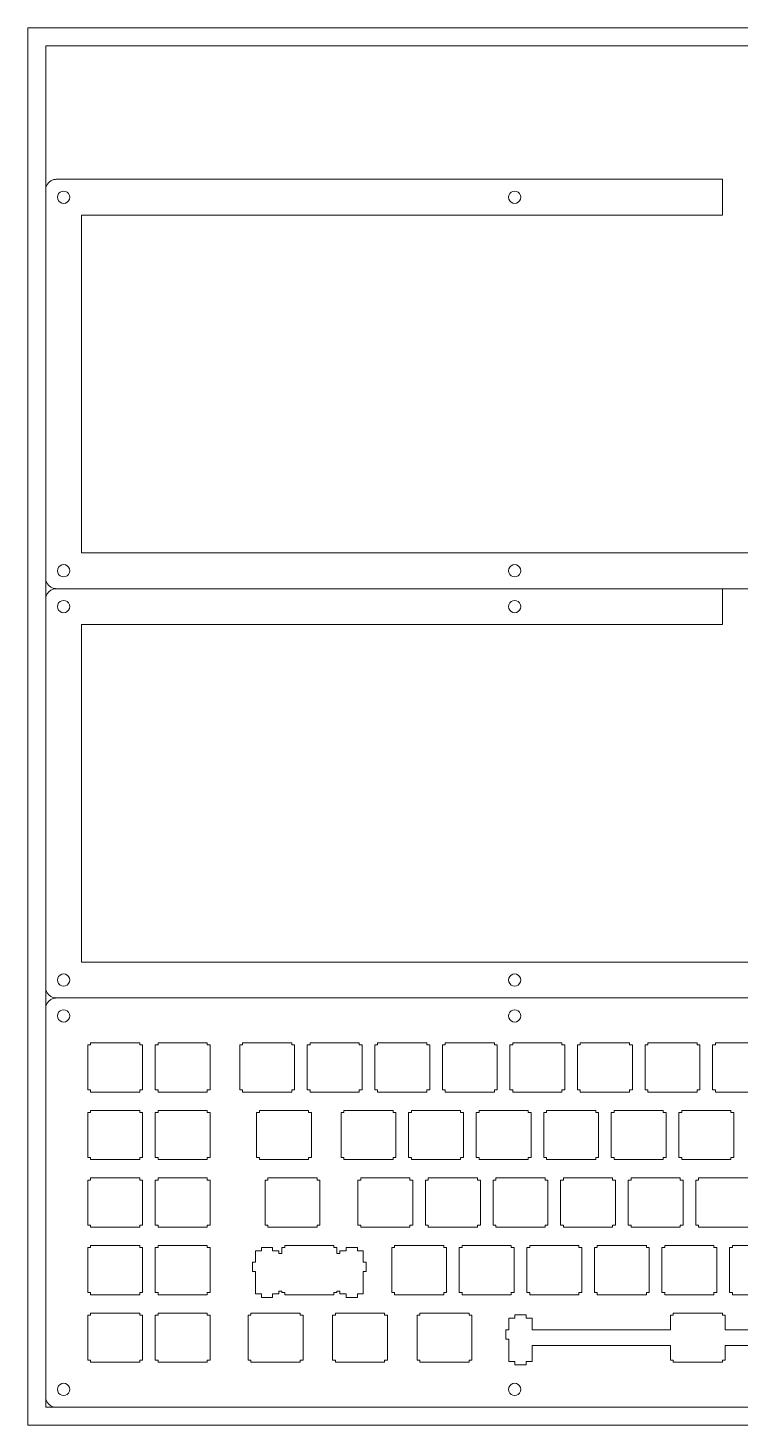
# Model space of a CAD drawing. Header units: millimetres. Extents: x -5 to 795, y -5 to 389.
# Drawn here: x -5 to 195.8, y -5 to 389 of the extents above; entities that cross this region are included whole.
import ezdxf

# ---------------------------------------------------------------- set-up
doc = ezdxf.new("R2010")
doc.units = ezdxf.units.MM
doc.header["$MEASUREMENT"] = 0
doc.layers.get('0').update_dxf_attribs({"color": 30, "lineweight": 0, "true_color": 0xf6921e})
doc.layers.add('Cutting lines', color=5, linetype='Continuous', lineweight=0, true_color=0x0000ff)

msp = doc.modelspace()

# ---------------------------------------------------------------- linework, layer by layer
at = {"lineweight": 0}
for points in [[(-5, -5), (795, -5), (795, 389), (-5, 389)], [(0, 0), (790, 0), (790, 384), (0, 384)]]:
    msp.add_lwpolyline(points, close=True, dxfattribs=at)
at = {"layer": 'Cutting lines'}
for p, q in [((0.01, 343.54), (0, 343.31)), ((0, 343.31), (0, 233.87)), ((0.04, 343.78), (0.01, 343.54)), ((0.08, 344.01), (0.04, 343.78)), ((0.15, 344.24), (0.08, 344.01)), ((0.23, 344.46), (0.15, 344.24)), ((0.33, 344.67), (0.23, 344.46)), ((0.44, 344.88), (0.33, 344.67)), ((0.57, 345.07), (0.44, 344.88)), ((0.72, 345.26), (0.57, 345.07)), ((0.88, 345.43), (0.72, 345.26)), ((1.05, 345.59), (0.88, 345.43)), ((1.24, 345.74), (1.05, 345.59)), ((1.43, 345.87), (1.24, 345.74)), ((1.64, 345.98), (1.43, 345.87)), ((1.85, 346.08), (1.64, 345.98)), ((2.07, 346.16), (1.85, 346.08)), ((2.3, 346.23), (2.07, 346.16)), ((2.53, 346.27), (2.3, 346.23)), ((2.77, 346.3), (2.53, 346.27)), ((3, 346.31), (2.77, 346.3)), ((190.89, 346.31), (3, 346.31)), ((4.04, 342.65), (4.53, 342.9)), ((4.53, 342.9), (5.06, 342.99)), ((5.06, 342.99), (5.6, 342.9)), ((5.6, 342.9), (6.08, 342.65)), ((131.22, 342.65), (131.7, 342.9)), ((131.7, 342.9), (132.24, 342.99)), ((132.24, 342.99), (132.78, 342.9)), ((132.78, 342.9), (133.26, 342.65)), ((190.89, 336.18), (190.89, 346.31)), ((3.33, 341.25), (3.41, 341.78)), ((3.41, 340.71), (3.33, 341.25)), ((3.41, 341.78), (3.66, 342.27)), ((3.66, 340.22), (3.41, 340.71)), ((3.66, 342.27), (4.04, 342.65)), ((4.04, 339.84), (3.66, 340.22)), ((4.53, 339.59), (4.04, 339.84)), ((5.06, 339.51), (4.53, 339.59)), ((5.6, 339.59), (5.06, 339.51)), ((6.08, 339.84), (5.6, 339.59)), ((6.08, 342.65), (6.47, 342.27)), ((6.47, 340.22), (6.08, 339.84)), ((6.47, 342.27), (6.72, 341.78)), ((6.72, 340.71), (6.47, 340.22)), ((6.72, 341.78), (6.8, 341.25)), ((6.8, 341.25), (6.72, 340.71)), ((130.5, 341.25), (130.59, 341.78)), ((130.59, 340.71), (130.5, 341.25)), ((130.59, 341.78), (130.84, 342.27)), ((130.84, 340.22), (130.59, 340.71)), ((130.84, 342.27), (131.22, 342.65)), ((131.22, 339.84), (130.84, 340.22)), ((131.7, 339.59), (131.22, 339.84)), ((132.24, 339.51), (131.7, 339.59)), ((132.78, 339.59), (132.24, 339.51)), ((133.26, 339.84), (132.78, 339.59)), ((133.26, 342.65), (133.65, 342.27)), ((133.65, 340.22), (133.26, 339.84)), ((133.65, 342.27), (133.89, 341.78)), ((133.89, 340.71), (133.65, 340.22)), ((133.89, 341.78), (133.98, 341.25)), ((133.98, 341.25), (133.89, 340.71)), ((10.12, 241), (10.12, 336.18)), ((10.12, 336.18), (190.89, 336.18)), ((381.54, 241), (10.12, 241)), ((3.33, 235.93), (3.41, 236.47)), ((3.41, 236.47), (3.66, 236.96)), ((3.66, 236.96), (4.04, 237.34)), ((4.04, 237.34), (4.53, 237.59)), ((4.53, 237.59), (5.06, 237.67)), ((5.06, 237.67), (5.6, 237.59)), ((5.6, 237.59), (6.08, 237.34)), ((6.08, 237.34), (6.47, 236.96)), ((6.47, 236.96), (6.72, 236.47)), ((6.72, 236.47), (6.8, 235.93)), ((130.5, 235.93), (130.59, 236.47)), ((130.59, 236.47), (130.84, 236.96)), ((130.84, 236.96), (131.22, 237.34)), ((131.22, 237.34), (131.7, 237.59)), ((131.7, 237.59), (132.24, 237.67)), ((132.24, 237.67), (132.78, 237.59)), ((132.78, 237.59), (133.26, 237.34)), ((133.26, 237.34), (133.65, 236.96)), ((133.65, 236.96), (133.89, 236.47)), ((133.89, 236.47), (133.98, 235.93)), ((0, 233.87), (0.01, 233.64)), ((0.01, 233.64), (0.04, 233.4)), ((0.04, 233.4), (0.08, 233.17)), ((0.08, 233.17), (0.15, 232.95)), ((0.15, 232.95), (0.23, 232.72)), ((0.23, 232.72), (0.33, 232.51)), ((0.33, 232.51), (0.44, 232.3)), ((3.41, 235.4), (3.33, 235.93)), ((3.66, 234.91), (3.41, 235.4)), ((4.04, 234.53), (3.66, 234.91)), ((4.53, 234.28), (4.04, 234.53)), ((5.06, 234.2), (4.53, 234.28)), ((5.6, 234.28), (5.06, 234.2)), ((6.08, 234.53), (5.6, 234.28)), ((6.47, 234.91), (6.08, 234.53)), ((6.72, 235.4), (6.47, 234.91)), ((6.8, 235.93), (6.72, 235.4)), ((130.59, 235.4), (130.5, 235.93)), ((130.84, 234.91), (130.59, 235.4)), ((131.22, 234.53), (130.84, 234.91)), ((131.7, 234.28), (131.22, 234.53)), ((132.24, 234.2), (131.7, 234.28)), ((132.78, 234.28), (132.24, 234.2)), ((133.26, 234.53), (132.78, 234.28)), ((133.65, 234.91), (133.26, 234.53)), ((133.89, 235.4), (133.65, 234.91)), ((133.98, 235.93), (133.89, 235.4)), ((0.08, 228.57), (0.04, 228.34)), ((0.15, 228.8), (0.08, 228.57)), ((0.23, 229.02), (0.15, 228.8)), ((0.33, 229.24), (0.23, 229.02)), ((0.44, 229.44), (0.33, 229.24)), ((0.44, 232.3), (0.57, 232.11)), ((0.57, 229.64), (0.44, 229.44)), ((0.57, 232.11), (0.72, 231.92)), ((0.72, 229.82), (0.57, 229.64)), ((0.72, 231.92), (0.88, 231.75)), ((0.88, 229.99), (0.72, 229.82)), ((0.88, 231.75), (1.05, 231.59)), ((1.05, 230.15), (0.88, 229.99)), ((1.05, 231.59), (1.24, 231.45)), ((1.24, 230.3), (1.05, 230.15)), ((1.24, 231.45), (1.43, 231.32)), ((1.43, 230.43), (1.24, 230.3)), ((1.43, 231.32), (1.64, 231.2)), ((1.64, 230.55), (1.43, 230.43)), ((1.64, 231.2), (1.85, 231.1)), ((1.85, 230.65), (1.64, 230.55)), ((1.85, 231.1), (2.07, 231.02)), ((2.07, 230.73), (1.85, 230.65)), ((2.07, 231.02), (2.3, 230.95)), ((2.3, 230.79), (2.07, 230.73)), ((2.3, 230.95), (2.53, 230.91)), ((2.53, 230.84), (2.3, 230.79)), ((2.53, 230.91), (2.77, 230.88)), ((2.77, 230.86), (2.53, 230.84)), ((2.77, 230.88), (3, 230.87)), ((3, 230.87), (2.77, 230.86)), ((3, 230.87), (388.66, 230.87)), ((190.89, 220.75), (190.89, 230.87)), ((0.01, 228.11), (0, 227.87)), ((0, 227.87), (0, 118.44)), ((0.04, 228.34), (0.01, 228.11)), ((3.33, 225.81), (3.41, 226.35)), ((3.41, 225.27), (3.33, 225.81)), ((3.41, 226.35), (3.66, 226.83)), ((3.66, 224.79), (3.41, 225.27)), ((3.66, 226.83), (4.04, 227.22)), ((4.04, 224.4), (3.66, 224.79)), ((4.04, 227.22), (4.53, 227.46)), ((4.53, 227.46), (5.06, 227.55)), ((5.06, 227.55), (5.6, 227.46)), ((5.6, 227.46), (6.08, 227.22)), ((6.08, 227.22), (6.47, 226.83)), ((6.47, 224.79), (6.08, 224.4)), ((6.47, 226.83), (6.72, 226.35)), ((6.72, 225.27), (6.47, 224.79)), ((6.72, 226.35), (6.8, 225.81)), ((6.8, 225.81), (6.72, 225.27)), ((130.5, 225.81), (130.59, 226.35)), ((130.59, 225.27), (130.5, 225.81)), ((130.59, 226.35), (130.84, 226.83)), ((130.84, 224.79), (130.59, 225.27)), ((130.84, 226.83), (131.22, 227.22)), ((131.22, 224.4), (130.84, 224.79)), ((131.22, 227.22), (131.7, 227.46)), ((131.7, 227.46), (132.24, 227.55)), ((132.24, 227.55), (132.78, 227.46)), ((132.78, 227.46), (133.26, 227.22)), ((133.26, 227.22), (133.65, 226.83)), ((133.65, 224.79), (133.26, 224.4)), ((133.65, 226.83), (133.89, 226.35)), ((133.89, 225.27), (133.65, 224.79)), ((133.89, 226.35), (133.98, 225.81)), ((133.98, 225.81), (133.89, 225.27)), ((4.53, 224.16), (4.04, 224.4)), ((5.06, 224.07), (4.53, 224.16)), ((5.6, 224.16), (5.06, 224.07)), ((6.08, 224.4), (5.6, 224.16)), ((10.12, 125.56), (10.12, 220.75)), ((10.12, 220.75), (190.89, 220.75)), ((131.7, 224.16), (131.22, 224.4)), ((132.24, 224.07), (131.7, 224.16)), ((132.78, 224.16), (132.24, 224.07)), ((133.26, 224.4), (132.78, 224.16)), ((4.04, 121.91), (4.53, 122.15)), ((4.53, 122.15), (5.06, 122.24)), ((5.06, 122.24), (5.6, 122.15)), ((5.6, 122.15), (6.08, 121.91)), ((381.54, 125.56), (10.12, 125.56)), ((131.22, 121.91), (131.7, 122.15)), ((131.7, 122.15), (132.24, 122.24)), ((132.24, 122.24), (132.78, 122.15)), ((132.78, 122.15), (133.26, 121.91)), ((0, 118.44), (0.01, 118.2)), ((0.01, 118.2), (0.04, 117.97)), ((3.33, 120.5), (3.41, 121.04)), ((3.41, 119.96), (3.33, 120.5)), ((3.41, 121.04), (3.66, 121.52)), ((3.66, 119.48), (3.41, 119.96)), ((3.66, 121.52), (4.04, 121.91)), ((4.04, 119.09), (3.66, 119.48)), ((4.53, 118.85), (4.04, 119.09)), ((5.06, 118.76), (4.53, 118.85)), ((5.6, 118.85), (5.06, 118.76)), ((6.08, 119.09), (5.6, 118.85)), ((6.08, 121.91), (6.47, 121.52)), ((6.47, 119.48), (6.08, 119.09)), ((6.47, 121.52), (6.72, 121.04)), ((6.72, 119.96), (6.47, 119.48)), ((6.72, 121.04), (6.8, 120.5)), ((6.8, 120.5), (6.72, 119.96)), ((130.5, 120.5), (130.59, 121.04)), ((130.59, 119.96), (130.5, 120.5)), ((130.59, 121.04), (130.84, 121.52)), ((130.84, 119.48), (130.59, 119.96)), ((130.84, 121.52), (131.22, 121.91)), ((131.22, 119.09), (130.84, 119.48)), ((131.7, 118.85), (131.22, 119.09)), ((132.24, 118.76), (131.7, 118.85)), ((132.78, 118.85), (132.24, 118.76)), ((133.26, 119.09), (132.78, 118.85)), ((133.26, 121.91), (133.65, 121.52)), ((133.65, 119.48), (133.26, 119.09)), ((133.65, 121.52), (133.89, 121.04)), ((133.89, 119.96), (133.65, 119.48)), ((133.89, 121.04), (133.98, 120.5)), ((133.98, 120.5), (133.89, 119.96)), ((0.04, 117.97), (0.08, 117.73)), ((0.08, 117.73), (0.15, 117.51)), ((0.15, 117.51), (0.23, 117.29)), ((0.23, 117.29), (0.33, 117.07)), ((0.33, 117.07), (0.44, 116.87)), ((0.44, 116.87), (0.57, 116.67)), ((0.57, 116.67), (0.72, 116.49)), ((0.57, 114.2), (0.72, 114.39)), ((0.72, 116.49), (0.88, 116.31)), ((0.72, 114.39), (0.88, 114.56)), ((0.88, 116.31), (1.05, 116.16)), ((0.88, 114.56), (1.05, 114.72)), ((1.05, 116.16), (1.24, 116.01)), ((1.05, 114.72), (1.24, 114.86)), ((1.24, 116.01), (1.43, 115.88)), ((1.24, 114.86), (1.43, 114.99)), ((1.43, 115.88), (1.64, 115.76)), ((1.43, 114.99), (1.64, 115.11)), ((1.64, 115.76), (1.85, 115.66)), ((1.64, 115.11), (1.85, 115.21)), ((1.85, 115.66), (2.07, 115.58)), ((1.85, 115.21), (2.07, 115.29)), ((2.07, 115.58), (2.3, 115.52)), ((2.07, 115.29), (2.3, 115.36)), ((2.3, 115.52), (2.53, 115.47)), ((2.3, 115.36), (2.53, 115.4)), ((2.53, 115.47), (2.77, 115.44)), ((2.53, 115.4), (2.77, 115.43)), ((2.77, 115.44), (3, 115.44)), ((2.77, 115.43), (3, 115.44)), ((3, 115.44), (388.66, 115.44)), ((0, 112.44), (0.01, 112.67)), ((0, 3), (0, 112.44)), ((0.01, 112.67), (0.04, 112.91)), ((0.04, 112.91), (0.08, 113.14)), ((0.08, 113.14), (0.15, 113.36)), ((0.15, 113.36), (0.23, 113.58)), ((0.23, 113.58), (0.33, 113.8)), ((0.33, 113.8), (0.44, 114.01)), ((0.44, 114.01), (0.57, 114.2)), ((3.33, 110.38), (3.41, 110.91)), ((3.41, 109.84), (3.33, 110.38)), ((3.41, 110.91), (3.66, 111.4)), ((3.66, 111.4), (4.04, 111.78)), ((4.04, 111.78), (4.53, 112.03)), ((4.53, 112.03), (5.06, 112.11)), ((5.06, 112.11), (5.6, 112.03)), ((5.6, 112.03), (6.08, 111.78)), ((6.08, 111.78), (6.47, 111.4)), ((6.47, 111.4), (6.72, 110.91)), ((6.72, 110.91), (6.8, 110.38)), ((6.8, 110.38), (6.72, 109.84)), ((130.5, 110.38), (130.59, 110.91)), ((130.59, 109.84), (130.5, 110.38)), ((130.59, 110.91), (130.84, 111.4)), ((130.84, 111.4), (131.22, 111.78)), ((131.22, 111.78), (131.7, 112.03)), ((131.7, 112.03), (132.24, 112.11)), ((132.24, 112.11), (132.78, 112.03)), ((132.78, 112.03), (133.26, 111.78)), ((133.26, 111.78), (133.65, 111.4)), ((133.65, 111.4), (133.89, 110.91)), ((133.89, 110.91), (133.98, 110.38)), ((133.98, 110.38), (133.89, 109.84)), ((3.66, 109.35), (3.41, 109.84)), ((4.04, 108.97), (3.66, 109.35)), ((4.53, 108.72), (4.04, 108.97)), ((5.06, 108.64), (4.53, 108.72)), ((5.6, 108.72), (5.06, 108.64)), ((6.08, 108.97), (5.6, 108.72)), ((6.47, 109.35), (6.08, 108.97)), ((6.72, 109.84), (6.47, 109.35)), ((130.84, 109.35), (130.59, 109.84)), ((131.22, 108.97), (130.84, 109.35)), ((131.7, 108.72), (131.22, 108.97)), ((132.24, 108.64), (131.7, 108.72)), ((132.78, 108.72), (132.24, 108.64)), ((133.26, 108.97), (132.78, 108.72)), ((133.65, 109.35), (133.26, 108.97)), ((133.89, 109.84), (133.65, 109.35)), ((12.65, 102.19), (12.65, 102.79)), ((12.65, 102.79), (26.52, 102.79)), ((26.52, 102.79), (26.52, 102.19)), ((31.7, 102.19), (31.7, 102.79)), ((31.7, 102.79), (45.57, 102.79)), ((45.57, 102.79), (45.57, 102.19)), ((55.51, 102.19), (55.51, 102.79)), ((55.51, 102.79), (69.39, 102.79)), ((69.39, 102.79), (69.39, 102.19)), ((74.56, 102.19), (74.56, 102.79)), ((74.56, 102.79), (88.44, 102.79)), ((88.44, 102.79), (88.44, 102.19)), ((93.61, 102.19), (93.61, 102.79)), ((93.61, 102.79), (107.49, 102.79)), ((107.49, 102.79), (107.49, 102.19)), ((112.66, 102.19), (112.66, 102.79)), ((112.66, 102.79), (126.54, 102.79)), ((126.54, 102.79), (126.54, 102.19)), ((131.71, 102.19), (131.71, 102.79)), ((131.71, 102.79), (145.59, 102.79)), ((145.59, 102.79), (145.59, 102.19)), ((150.76, 102.19), (150.76, 102.79)), ((150.76, 102.79), (164.64, 102.79)), ((164.64, 102.79), (164.64, 102.19)), ((169.81, 102.19), (169.81, 102.79)), ((169.81, 102.79), (183.69, 102.79)), ((183.69, 102.79), (183.69, 102.19)), ((188.86, 102.19), (188.86, 102.79)), ((188.86, 102.79), (202.74, 102.79)), ((11.85, 89.51), (11.85, 102.19)), ((11.85, 102.19), (12.65, 102.19)), ((26.52, 102.19), (27.33, 102.19)), ((27.33, 102.19), (27.33, 89.51)), ((30.9, 89.51), (30.9, 102.19)), ((30.9, 102.19), (31.7, 102.19)), ((45.57, 102.19), (46.38, 102.19)), ((46.38, 102.19), (46.38, 89.51)), ((54.71, 89.51), (54.71, 102.19)), ((54.71, 102.19), (55.51, 102.19)), ((69.39, 102.19), (70.19, 102.19)), ((70.19, 102.19), (70.19, 89.51)), ((73.76, 89.51), (73.76, 102.19)), ((73.76, 102.19), (74.56, 102.19)), ((88.44, 102.19), (89.24, 102.19)), ((89.24, 102.19), (89.24, 89.51)), ((92.81, 89.51), (92.81, 102.19)), ((92.81, 102.19), (93.61, 102.19)), ((107.49, 102.19), (108.29, 102.19)), ((108.29, 102.19), (108.29, 89.51)), ((111.86, 89.51), (111.86, 102.19)), ((111.86, 102.19), (112.66, 102.19)), ((126.54, 102.19), (127.34, 102.19)), ((127.34, 102.19), (127.34, 89.51)), ((130.91, 89.51), (130.91, 102.19)), ((130.91, 102.19), (131.71, 102.19)), ((145.59, 102.19), (146.39, 102.19)), ((146.39, 102.19), (146.39, 89.51)), ((149.96, 89.51), (149.96, 102.19)), ((149.96, 102.19), (150.76, 102.19)), ((164.64, 102.19), (165.44, 102.19)), ((165.44, 102.19), (165.44, 89.51)), ((169.01, 89.51), (169.01, 102.19)), ((169.01, 102.19), (169.81, 102.19)), ((183.69, 102.19), (184.49, 102.19)), ((184.49, 102.19), (184.49, 89.51)), ((188.06, 89.51), (188.06, 102.19)), ((188.06, 102.19), (188.86, 102.19)), ((12.65, 89.51), (11.85, 89.51)), ((12.65, 88.91), (12.65, 89.51)), ((26.52, 88.91), (12.65, 88.91)), ((26.52, 89.51), (26.52, 88.91)), ((27.33, 89.51), (26.52, 89.51)), ((31.7, 89.51), (30.9, 89.51)), ((31.7, 88.91), (31.7, 89.51)), ((45.57, 88.91), (31.7, 88.91)), ((45.57, 89.51), (45.57, 88.91)), ((46.38, 89.51), (45.57, 89.51)), ((55.51, 89.51), (54.71, 89.51)), ((55.51, 88.91), (55.51, 89.51)), ((69.39, 88.91), (55.51, 88.91)), ((69.39, 89.51), (69.39, 88.91)), ((70.19, 89.51), (69.39, 89.51)), ((74.56, 89.51), (73.76, 89.51)), ((74.56, 88.91), (74.56, 89.51)), ((88.44, 88.91), (74.56, 88.91)), ((88.44, 89.51), (88.44, 88.91)), ((89.24, 89.51), (88.44, 89.51)), ((93.61, 89.51), (92.81, 89.51)), ((93.61, 88.91), (93.61, 89.51)), ((107.49, 88.91), (93.61, 88.91)), ((107.49, 89.51), (107.49, 88.91)), ((108.29, 89.51), (107.49, 89.51)), ((112.66, 89.51), (111.86, 89.51)), ((112.66, 88.91), (112.66, 89.51)), ((126.54, 88.91), (112.66, 88.91)), ((126.54, 89.51), (126.54, 88.91)), ((127.34, 89.51), (126.54, 89.51)), ((131.71, 89.51), (130.91, 89.51)), ((131.71, 88.91), (131.71, 89.51)), ((145.59, 88.91), (131.71, 88.91)), ((145.59, 89.51), (145.59, 88.91)), ((146.39, 89.51), (145.59, 89.51)), ((150.76, 89.51), (149.96, 89.51)), ((150.76, 88.91), (150.76, 89.51)), ((164.64, 88.91), (150.76, 88.91)), ((164.64, 89.51), (164.64, 88.91)), ((165.44, 89.51), (164.64, 89.51)), ((169.81, 89.51), (169.01, 89.51)), ((169.81, 88.91), (169.81, 89.51)), ((183.69, 88.91), (169.81, 88.91)), ((183.69, 89.51), (183.69, 88.91)), ((184.49, 89.51), (183.69, 89.51)), ((188.86, 89.51), (188.06, 89.51)), ((188.86, 88.91), (188.86, 89.51)), ((202.74, 88.91), (188.86, 88.91)), ((11.85, 70.46), (11.85, 83.14)), ((11.85, 83.14), (12.65, 83.14)), ((12.65, 83.14), (12.65, 83.74)), ((12.65, 83.74), (26.52, 83.74)), ((26.52, 83.74), (26.52, 83.14)), ((26.52, 83.14), (27.33, 83.14)), ((27.33, 83.14), (27.33, 70.46)), ((30.9, 70.46), (30.9, 83.14)), ((30.9, 83.14), (31.7, 83.14)), ((31.7, 83.14), (31.7, 83.74)), ((31.7, 83.74), (45.57, 83.74)), ((45.57, 83.74), (45.57, 83.14)), ((45.57, 83.14), (46.38, 83.14)), ((46.38, 83.14), (46.38, 70.46)), ((59.47, 70.46), (59.47, 83.14)), ((59.47, 83.14), (60.28, 83.14)), ((60.28, 83.14), (60.28, 83.74)), ((60.28, 83.74), (74.15, 83.74)), ((74.15, 83.74), (74.15, 83.14)), ((74.15, 83.14), (74.95, 83.14)), ((74.95, 83.14), (74.95, 70.46)), ((83.29, 70.46), (83.29, 83.14)), ((83.29, 83.14), (84.09, 83.14)), ((84.09, 83.14), (84.09, 83.74)), ((84.09, 83.74), (97.96, 83.74)), ((97.96, 83.74), (97.96, 83.14)), ((97.96, 83.14), (98.76, 83.14)), ((98.76, 83.14), (98.76, 70.46)), ((102.34, 70.46), (102.34, 83.14)), ((102.34, 83.14), (103.14, 83.14)), ((103.14, 83.14), (103.14, 83.74)), ((103.14, 83.74), (117.01, 83.74)), ((117.01, 83.74), (117.01, 83.14)), ((117.01, 83.14), (117.81, 83.14)), ((117.81, 83.14), (117.81, 70.46)), ((121.39, 70.46), (121.39, 83.14)), ((121.39, 83.14), (122.19, 83.14)), ((122.19, 83.14), (122.19, 83.74)), ((122.19, 83.74), (136.06, 83.74)), ((136.06, 83.74), (136.06, 83.14)), ((136.06, 83.14), (136.86, 83.14)), ((136.86, 83.14), (136.86, 70.46)), ((140.44, 70.46), (140.44, 83.14)), ((140.44, 83.14), (141.24, 83.14)), ((141.24, 83.14), (141.24, 83.74)), ((141.24, 83.74), (155.11, 83.74)), ((155.11, 83.74), (155.11, 83.14)), ((155.11, 83.14), (155.91, 83.14)), ((155.91, 83.14), (155.91, 70.46)), ((159.49, 70.46), (159.49, 83.14)), ((159.49, 83.14), (160.29, 83.14)), ((160.29, 83.14), (160.29, 83.74)), ((160.29, 83.74), (174.16, 83.74)), ((174.16, 83.74), (174.16, 83.14)), ((174.16, 83.14), (174.96, 83.14)), ((174.96, 83.14), (174.96, 70.46)), ((178.54, 70.46), (178.54, 83.14)), ((178.54, 83.14), (179.34, 83.14)), ((179.34, 83.14), (179.34, 83.74)), ((179.34, 83.74), (193.21, 83.74)), ((193.21, 83.74), (193.21, 83.14)), ((193.21, 83.14), (194.01, 83.14)), ((194.01, 83.14), (194.01, 70.46)), ((12.65, 70.46), (11.85, 70.46)), ((12.65, 69.86), (12.65, 70.46)), ((26.52, 69.86), (12.65, 69.86)), ((26.52, 70.46), (26.52, 69.86)), ((27.33, 70.46), (26.52, 70.46)), ((31.7, 70.46), (30.9, 70.46)), ((31.7, 69.86), (31.7, 70.46)), ((45.57, 69.86), (31.7, 69.86)), ((45.57, 70.46), (45.57, 69.86)), ((46.38, 70.46), (45.57, 70.46)), ((60.28, 70.46), (59.47, 70.46)), ((60.28, 69.86), (60.28, 70.46)), ((74.15, 69.86), (60.28, 69.86)), ((74.15, 70.46), (74.15, 69.86)), ((74.95, 70.46), (74.15, 70.46)), ((84.09, 70.46), (83.29, 70.46)), ((84.09, 69.86), (84.09, 70.46)), ((97.96, 69.86), (84.09, 69.86)), ((97.96, 70.46), (97.96, 69.86)), ((98.76, 70.46), (97.96, 70.46)), ((103.14, 70.46), (102.34, 70.46)), ((103.14, 69.86), (103.14, 70.46)), ((117.01, 69.86), (103.14, 69.86)), ((117.01, 70.46), (117.01, 69.86)), ((117.81, 70.46), (117.01, 70.46)), ((122.19, 70.46), (121.39, 70.46)), ((122.19, 69.86), (122.19, 70.46)), ((136.06, 69.86), (122.19, 69.86)), ((136.06, 70.46), (136.06, 69.86)), ((136.86, 70.46), (136.06, 70.46)), ((141.24, 70.46), (140.44, 70.46)), ((141.24, 69.86), (141.24, 70.46)), ((155.11, 69.86), (141.24, 69.86)), ((155.11, 70.46), (155.11, 69.86)), ((155.91, 70.46), (155.11, 70.46)), ((160.29, 70.46), (159.49, 70.46)), ((160.29, 69.86), (160.29, 70.46)), ((174.16, 69.86), (160.29, 69.86)), ((174.16, 70.46), (174.16, 69.86)), ((174.96, 70.46), (174.16, 70.46)), ((179.34, 70.46), (178.54, 70.46)), ((179.34, 69.86), (179.34, 70.46)), ((193.21, 69.86), (179.34, 69.86)), ((193.21, 70.46), (193.21, 69.86)), ((194.01, 70.46), (193.21, 70.46)), ((11.85, 51.41), (11.85, 64.09)), ((11.85, 64.09), (12.65, 64.09)), ((12.65, 64.09), (12.65, 64.69)), ((12.65, 64.69), (26.52, 64.69)), ((26.52, 64.69), (26.52, 64.09)), ((26.52, 64.09), (27.33, 64.09)), ((27.33, 64.09), (27.33, 51.41)), ((30.9, 51.41), (30.9, 64.09)), ((30.9, 64.09), (31.7, 64.09)), ((31.7, 64.09), (31.7, 64.69)), ((31.7, 64.69), (45.57, 64.69)), ((45.57, 64.69), (45.57, 64.09)), ((45.57, 64.09), (46.38, 64.09)), ((46.38, 64.09), (46.38, 51.41)), ((61.86, 51.41), (61.86, 64.09)), ((61.86, 64.09), (62.66, 64.09)), ((62.66, 64.09), (62.66, 64.69)), ((62.66, 64.69), (76.53, 64.69)), ((76.53, 64.69), (76.53, 64.09)), ((76.53, 64.09), (77.33, 64.09)), ((77.33, 64.09), (77.33, 51.41)), ((88.05, 51.41), (88.05, 64.09)), ((88.05, 64.09), (88.85, 64.09)), ((88.85, 64.09), (88.85, 64.69)), ((88.85, 64.69), (102.72, 64.69)), ((102.72, 64.69), (102.72, 64.09)), ((102.72, 64.09), (103.53, 64.09)), ((103.53, 64.09), (103.53, 51.41)), ((107.1, 51.41), (107.1, 64.09)), ((107.1, 64.09), (107.9, 64.09)), ((107.9, 64.09), (107.9, 64.69)), ((107.9, 64.69), (121.77, 64.69)), ((121.77, 64.69), (121.77, 64.09)), ((121.77, 64.09), (122.58, 64.09)), ((122.58, 64.09), (122.58, 51.41)), ((126.15, 51.41), (126.15, 64.09)), ((126.15, 64.09), (126.95, 64.09)), ((126.95, 64.09), (126.95, 64.69)), ((126.95, 64.69), (140.82, 64.69)), ((140.82, 64.69), (140.82, 64.09)), ((140.82, 64.09), (141.63, 64.09)), ((141.63, 64.09), (141.63, 51.41)), ((145.2, 51.41), (145.2, 64.09)), ((145.2, 64.09), (146, 64.09)), ((146, 64.09), (146, 64.69)), ((146, 64.69), (159.87, 64.69)), ((159.87, 64.69), (159.87, 64.09)), ((159.87, 64.09), (160.68, 64.09)), ((160.68, 64.09), (160.68, 51.41)), ((164.25, 51.41), (164.25, 64.09)), ((164.25, 64.09), (165.05, 64.09)), ((165.05, 64.09), (165.05, 64.69)), ((165.05, 64.69), (178.92, 64.69)), ((178.92, 64.69), (178.92, 64.09)), ((178.92, 64.09), (179.73, 64.09)), ((179.73, 64.09), (179.73, 51.41)), ((183.3, 51.41), (183.3, 64.09)), ((183.3, 64.09), (184.1, 64.09)), ((184.1, 64.09), (184.1, 64.69)), ((184.1, 64.69), (197.97, 64.69)), ((12.65, 51.41), (11.85, 51.41)), ((12.65, 50.81), (12.65, 51.41)), ((26.52, 51.41), (26.52, 50.81)), ((27.33, 51.41), (26.52, 51.41)), ((31.7, 51.41), (30.9, 51.41)), ((31.7, 50.81), (31.7, 51.41)), ((45.57, 51.41), (45.57, 50.81)), ((46.38, 51.41), (45.57, 51.41)), ((62.66, 51.41), (61.86, 51.41)), ((62.66, 50.81), (62.66, 51.41)), ((76.53, 51.41), (76.53, 50.81)), ((77.33, 51.41), (76.53, 51.41)), ((88.85, 51.41), (88.05, 51.41)), ((88.85, 50.81), (88.85, 51.41)), ((102.72, 51.41), (102.72, 50.81)), ((103.53, 51.41), (102.72, 51.41)), ((107.9, 51.41), (107.1, 51.41)), ((107.9, 50.81), (107.9, 51.41)), ((121.77, 51.41), (121.77, 50.81)), ((122.58, 51.41), (121.77, 51.41)), ((126.95, 51.41), (126.15, 51.41)), ((126.95, 50.81), (126.95, 51.41)), ((140.82, 51.41), (140.82, 50.81)), ((141.63, 51.41), (140.82, 51.41)), ((146, 51.41), (145.2, 51.41)), ((146, 50.81), (146, 51.41)), ((159.87, 51.41), (159.87, 50.81)), ((160.68, 51.41), (159.87, 51.41)), ((165.05, 51.41), (164.25, 51.41)), ((165.05, 50.81), (165.05, 51.41)), ((178.92, 51.41), (178.92, 50.81)), ((179.73, 51.41), (178.92, 51.41)), ((184.1, 51.41), (183.3, 51.41)), ((184.1, 50.81), (184.1, 51.41)), ((26.52, 50.81), (12.65, 50.81)), ((45.57, 50.81), (31.7, 50.81)), ((76.53, 50.81), (62.66, 50.81)), ((102.72, 50.81), (88.85, 50.81)), ((121.77, 50.81), (107.9, 50.81)), ((140.82, 50.81), (126.95, 50.81)), ((159.87, 50.81), (146, 50.81)), ((178.92, 50.81), (165.05, 50.81)), ((197.97, 50.81), (184.1, 50.81)), ((11.85, 32.36), (11.85, 45.04)), ((11.85, 45.04), (12.65, 45.04)), ((12.65, 45.04), (12.65, 45.64)), ((12.65, 45.64), (26.52, 45.64)), ((26.52, 45.64), (26.52, 45.04)), ((26.52, 45.04), (27.33, 45.04)), ((27.33, 45.04), (27.33, 32.36)), ((30.9, 32.36), (30.9, 45.04)), ((30.9, 45.04), (31.7, 45.04)), ((31.7, 45.04), (31.7, 45.64)), ((31.7, 45.64), (45.57, 45.64)), ((45.57, 45.64), (45.57, 45.04)), ((45.57, 45.04), (46.38, 45.04)), ((46.38, 45.04), (46.38, 32.36)), ((59.19, 40.94), (59.19, 44.17)), ((59.19, 44.17), (60.82, 44.17)), ((60.82, 44.17), (60.82, 45.09)), ((60.82, 45.09), (63.99, 45.09)), ((63.99, 45.09), (63.99, 44.17)), ((63.99, 44.17), (65.72, 44.17)), ((65.72, 44.17), (65.72, 43.37)), ((65.72, 43.37), (66.62, 43.37)), ((66.62, 43.37), (66.62, 45.04)), ((66.62, 45.04), (67.42, 45.04)), ((67.42, 45.04), (67.42, 45.64)), ((67.42, 45.64), (81.29, 45.64)), ((81.29, 45.64), (81.29, 45.04)), ((81.29, 45.04), (82.09, 45.04)), ((82.09, 45.04), (82.09, 43.37)), ((82.09, 43.37), (82.99, 43.37)), ((82.99, 43.37), (82.99, 44.17)), ((82.99, 44.17), (84.72, 44.17)), ((84.72, 44.17), (84.72, 45.09)), ((84.72, 45.09), (87.89, 45.09)), ((87.89, 45.09), (87.89, 44.17)), ((87.89, 44.17), (89.52, 44.17)), ((89.52, 44.17), (89.52, 40.94)), ((97.57, 32.36), (97.57, 45.04)), ((97.57, 45.04), (98.38, 45.04)), ((98.38, 45.04), (98.38, 45.64)), ((98.38, 45.64), (112.25, 45.64)), ((112.25, 45.64), (112.25, 45.04)), ((112.25, 45.04), (113.05, 45.04)), ((113.05, 45.04), (113.05, 32.36)), ((116.62, 32.36), (116.62, 45.04)), ((116.62, 45.04), (117.43, 45.04)), ((117.43, 45.04), (117.43, 45.64)), ((117.43, 45.64), (131.3, 45.64)), ((131.3, 45.64), (131.3, 45.04)), ((131.3, 45.04), (132.1, 45.04)), ((132.1, 45.04), (132.1, 32.36)), ((135.67, 32.36), (135.67, 45.04)), ((135.67, 45.04), (136.48, 45.04)), ((136.48, 45.04), (136.48, 45.64)), ((136.48, 45.64), (150.35, 45.64)), ((150.35, 45.64), (150.35, 45.04)), ((150.35, 45.04), (151.15, 45.04)), ((151.15, 45.04), (151.15, 32.36)), ((154.72, 32.36), (154.72, 45.04)), ((154.72, 45.04), (155.53, 45.04)), ((155.53, 45.04), (155.53, 45.64)), ((155.53, 45.64), (169.4, 45.64)), ((169.4, 45.64), (169.4, 45.04)), ((169.4, 45.04), (170.2, 45.04)), ((170.2, 45.04), (170.2, 32.36)), ((173.77, 32.36), (173.77, 45.04)), ((173.77, 45.04), (174.58, 45.04)), ((174.58, 45.04), (174.58, 45.64)), ((174.58, 45.64), (188.45, 45.64)), ((188.45, 45.64), (188.45, 45.04)), ((188.45, 45.04), (189.25, 45.04)), ((189.25, 45.04), (189.25, 32.36)), ((192.82, 32.36), (192.82, 45.04)), ((192.82, 45.04), (193.63, 45.04)), ((193.63, 45.04), (193.63, 45.64)), ((193.63, 45.64), (207.5, 45.64)), ((58.32, 38.26), (58.32, 40.94)), ((58.32, 40.94), (59.19, 40.94)), ((89.52, 40.94), (90.39, 40.94)), ((90.39, 40.94), (90.39, 38.26)), ((59.19, 38.26), (58.32, 38.26)), ((59.19, 31.99), (59.19, 38.26)), ((89.52, 38.26), (89.52, 31.99)), ((90.39, 38.26), (89.52, 38.26)), ((12.65, 32.36), (11.85, 32.36)), ((12.65, 31.76), (12.65, 32.36)), ((26.52, 31.76), (12.65, 31.76)), ((26.52, 32.36), (26.52, 31.76)), ((27.33, 32.36), (26.52, 32.36)), ((31.7, 32.36), (30.9, 32.36)), ((31.7, 31.76), (31.7, 32.36)), ((45.57, 31.76), (31.7, 31.76)), ((45.57, 32.36), (45.57, 31.76)), ((46.38, 32.36), (45.57, 32.36)), ((60.82, 31.99), (59.19, 31.99)), ((60.82, 31.01), (60.82, 31.99)), ((65.72, 31.99), (63.99, 31.99)), ((63.99, 31.99), (63.99, 31.01)), ((66.62, 32.79), (65.72, 32.79)), ((65.72, 32.79), (65.72, 31.99)), ((66.62, 32.36), (66.62, 32.79)), ((67.42, 32.36), (66.62, 32.36)), ((67.42, 31.76), (67.42, 32.36)), ((81.29, 31.76), (67.42, 31.76)), ((82.09, 32.36), (81.29, 32.36)), ((81.29, 32.36), (81.29, 31.76)), ((82.99, 32.79), (82.09, 32.79)), ((82.09, 32.79), (82.09, 32.36)), ((82.99, 31.99), (82.99, 32.79)), ((84.72, 31.99), (82.99, 31.99)), ((84.72, 31.01), (84.72, 31.99)), ((89.52, 31.99), (87.89, 31.99)), ((87.89, 31.99), (87.89, 31.01)), ((98.38, 32.36), (97.57, 32.36)), ((98.38, 31.76), (98.38, 32.36)), ((112.25, 31.76), (98.38, 31.76)), ((112.25, 32.36), (112.25, 31.76)), ((113.05, 32.36), (112.25, 32.36)), ((117.43, 32.36), (116.62, 32.36)), ((117.43, 31.76), (117.43, 32.36)), ((131.3, 31.76), (117.43, 31.76)), ((131.3, 32.36), (131.3, 31.76)), ((132.1, 32.36), (131.3, 32.36)), ((136.48, 32.36), (135.67, 32.36)), ((136.48, 31.76), (136.48, 32.36)), ((150.35, 31.76), (136.48, 31.76)), ((150.35, 32.36), (150.35, 31.76)), ((151.15, 32.36), (150.35, 32.36)), ((155.53, 32.36), (154.72, 32.36)), ((155.53, 31.76), (155.53, 32.36)), ((169.4, 31.76), (155.53, 31.76)), ((169.4, 32.36), (169.4, 31.76)), ((170.2, 32.36), (169.4, 32.36)), ((174.58, 32.36), (173.77, 32.36)), ((174.58, 31.76), (174.58, 32.36)), ((188.45, 31.76), (174.58, 31.76)), ((188.45, 32.36), (188.45, 31.76)), ((189.25, 32.36), (188.45, 32.36)), ((193.63, 32.36), (192.82, 32.36)), ((193.63, 31.76), (193.63, 32.36)), ((207.5, 31.76), (193.63, 31.76)), ((63.99, 31.01), (60.82, 31.01)), ((87.89, 31.01), (84.72, 31.01)), ((11.85, 13.31), (11.85, 25.99)), ((11.85, 25.99), (12.65, 25.99)), ((12.65, 25.99), (12.65, 26.59)), ((12.65, 26.59), (26.52, 26.59)), ((26.52, 26.59), (26.52, 25.99)), ((26.52, 25.99), (27.33, 25.99)), ((27.33, 25.99), (27.33, 13.31)), ((30.9, 13.31), (30.9, 25.99)), ((30.9, 25.99), (31.7, 25.99)), ((31.7, 25.99), (31.7, 26.59)), ((31.7, 26.59), (45.57, 26.59)), ((45.57, 26.59), (45.57, 25.99)), ((45.57, 25.99), (46.38, 25.99)), ((46.38, 25.99), (46.38, 13.31)), ((57.09, 13.31), (57.09, 25.99)), ((57.09, 25.99), (57.89, 25.99)), ((57.89, 25.99), (57.89, 26.59)), ((57.89, 26.59), (71.77, 26.59)), ((71.77, 26.59), (71.77, 25.99)), ((71.77, 25.99), (72.57, 25.99)), ((72.57, 25.99), (72.57, 13.31)), ((80.91, 13.31), (80.91, 25.99)), ((80.91, 25.99), (81.71, 25.99)), ((81.71, 25.99), (81.71, 26.59)), ((81.71, 26.59), (95.58, 26.59)), ((95.58, 26.59), (95.58, 25.99)), ((95.58, 25.99), (96.38, 25.99)), ((96.38, 25.99), (96.38, 13.31)), ((104.72, 13.31), (104.72, 25.99)), ((104.72, 25.99), (105.52, 25.99)), ((105.52, 25.99), (105.52, 26.59)), ((105.52, 26.59), (119.39, 26.59)), ((119.39, 26.59), (119.39, 25.99)), ((119.39, 25.99), (120.19, 25.99)), ((120.19, 25.99), (120.19, 13.31)), ((130.63, 21.89), (130.63, 25.12)), ((130.63, 25.12), (132.31, 25.12)), ((132.31, 25.12), (132.31, 26.04)), ((132.31, 26.04), (135.48, 26.04)), ((135.48, 26.04), (135.48, 25.12)), ((135.48, 25.12), (137.16, 25.12)), ((137.16, 25.12), (137.16, 21.89)), ((176.16, 21.89), (176.16, 25.99)), ((176.16, 25.99), (176.96, 25.99)), ((176.96, 25.99), (176.96, 26.59)), ((176.96, 26.59), (190.83, 26.59)), ((190.83, 26.59), (190.83, 25.99)), ((190.83, 25.99), (191.63, 25.99)), ((191.63, 25.99), (191.63, 21.89)), ((129.76, 19.21), (129.76, 21.89)), ((129.76, 21.89), (130.63, 21.89)), ((137.16, 21.89), (176.16, 21.89)), ((191.63, 21.89), (230.63, 21.89)), ((130.63, 19.21), (129.76, 19.21)), ((130.63, 12.94), (130.63, 19.21)), ((176.16, 17.41), (137.16, 17.41)), ((137.16, 17.41), (137.16, 12.94)), ((176.16, 13.31), (176.16, 17.41)), ((230.63, 17.41), (191.63, 17.41)), ((191.63, 17.41), (191.63, 13.31)), ((12.65, 13.31), (11.85, 13.31)), ((12.65, 12.71), (12.65, 13.31)), ((26.52, 12.71), (12.65, 12.71)), ((26.52, 13.31), (26.52, 12.71)), ((27.33, 13.31), (26.52, 13.31)), ((31.7, 13.31), (30.9, 13.31)), ((31.7, 12.71), (31.7, 13.31)), ((45.57, 12.71), (31.7, 12.71)), ((45.57, 13.31), (45.57, 12.71)), ((46.38, 13.31), (45.57, 13.31)), ((57.89, 13.31), (57.09, 13.31)), ((57.89, 12.71), (57.89, 13.31)), ((71.77, 12.71), (57.89, 12.71)), ((71.77, 13.31), (71.77, 12.71)), ((72.57, 13.31), (71.77, 13.31)), ((81.71, 13.31), (80.91, 13.31)), ((81.71, 12.71), (81.71, 13.31)), ((95.58, 12.71), (81.71, 12.71)), ((95.58, 13.31), (95.58, 12.71)), ((96.38, 13.31), (95.58, 13.31)), ((105.52, 13.31), (104.72, 13.31)), ((105.52, 12.71), (105.52, 13.31)), ((119.39, 12.71), (105.52, 12.71)), ((119.39, 13.31), (119.39, 12.71)), ((120.19, 13.31), (119.39, 13.31)), ((132.31, 12.94), (130.63, 12.94)), ((132.31, 11.96), (132.31, 12.94)), ((135.48, 11.96), (132.31, 11.96)), ((137.16, 12.94), (135.48, 12.94)), ((135.48, 12.94), (135.48, 11.96)), ((176.96, 13.31), (176.16, 13.31)), ((176.96, 12.71), (176.96, 13.31)), ((190.83, 12.71), (176.96, 12.71)), ((191.63, 13.31), (190.83, 13.31)), ((190.83, 13.31), (190.83, 12.71)), ((3.33, 5.06), (3.41, 5.6)), ((3.41, 4.53), (3.33, 5.06)), ((3.41, 5.6), (3.66, 6.08)), ((3.66, 4.04), (3.41, 4.53)), ((3.66, 6.08), (4.04, 6.47)), ((4.04, 3.66), (3.66, 4.04)), ((4.04, 6.47), (4.53, 6.72)), ((4.53, 6.72), (5.06, 6.8)), ((5.06, 6.8), (5.6, 6.72)), ((5.6, 6.72), (6.08, 6.47)), ((6.08, 6.47), (6.47, 6.08)), ((6.47, 4.04), (6.08, 3.66)), ((6.47, 6.08), (6.72, 5.6)), ((6.72, 4.53), (6.47, 4.04)), ((6.72, 5.6), (6.8, 5.06)), ((6.8, 5.06), (6.72, 4.53)), ((130.5, 5.06), (130.59, 5.6)), ((130.59, 4.53), (130.5, 5.06)), ((130.59, 5.6), (130.84, 6.08)), ((130.84, 4.04), (130.59, 4.53)), ((130.84, 6.08), (131.22, 6.47)), ((131.22, 3.66), (130.84, 4.04)), ((131.22, 6.47), (131.7, 6.72)), ((131.7, 6.72), (132.24, 6.8)), ((132.24, 6.8), (132.78, 6.72)), ((132.78, 6.72), (133.26, 6.47)), ((133.26, 6.47), (133.65, 6.08)), ((133.65, 4.04), (133.26, 3.66)), ((133.65, 6.08), (133.89, 5.6)), ((133.89, 4.53), (133.65, 4.04)), ((133.89, 5.6), (133.98, 5.06)), ((133.98, 5.06), (133.89, 4.53)), ((0.01, 2.77), (0, 3)), ((0.04, 2.53), (0.01, 2.77)), ((0.08, 2.3), (0.04, 2.53)), ((0.15, 2.07), (0.08, 2.3)), ((0.23, 1.85), (0.15, 2.07)), ((0.33, 1.64), (0.23, 1.85)), ((0.44, 1.43), (0.33, 1.64)), ((0.57, 1.24), (0.44, 1.43)), ((0.72, 1.05), (0.57, 1.24)), ((0.88, 0.88), (0.72, 1.05)), ((1.05, 0.72), (0.88, 0.88)), ((1.24, 0.57), (1.05, 0.72)), ((1.43, 0.44), (1.24, 0.57)), ((1.64, 0.33), (1.43, 0.44)), ((1.85, 0.23), (1.64, 0.33)), ((2.07, 0.15), (1.85, 0.23)), ((2.3, 0.08), (2.07, 0.15)), ((2.53, 0.04), (2.3, 0.08)), ((2.77, 0.01), (2.53, 0.04)), ((3, 0), (2.77, 0.01)), ((388.66, 0), (3, 0)), ((4.53, 3.41), (4.04, 3.66)), ((5.06, 3.33), (4.53, 3.41)), ((5.6, 3.41), (5.06, 3.33)), ((6.08, 3.66), (5.6, 3.41)), ((131.7, 3.41), (131.22, 3.66)), ((132.24, 3.33), (131.7, 3.41)), ((132.78, 3.41), (132.24, 3.33)), ((133.26, 3.66), (132.78, 3.41))]:
    msp.add_line(p, q, dxfattribs=at)

doc.saveas('drawing.dxf')
